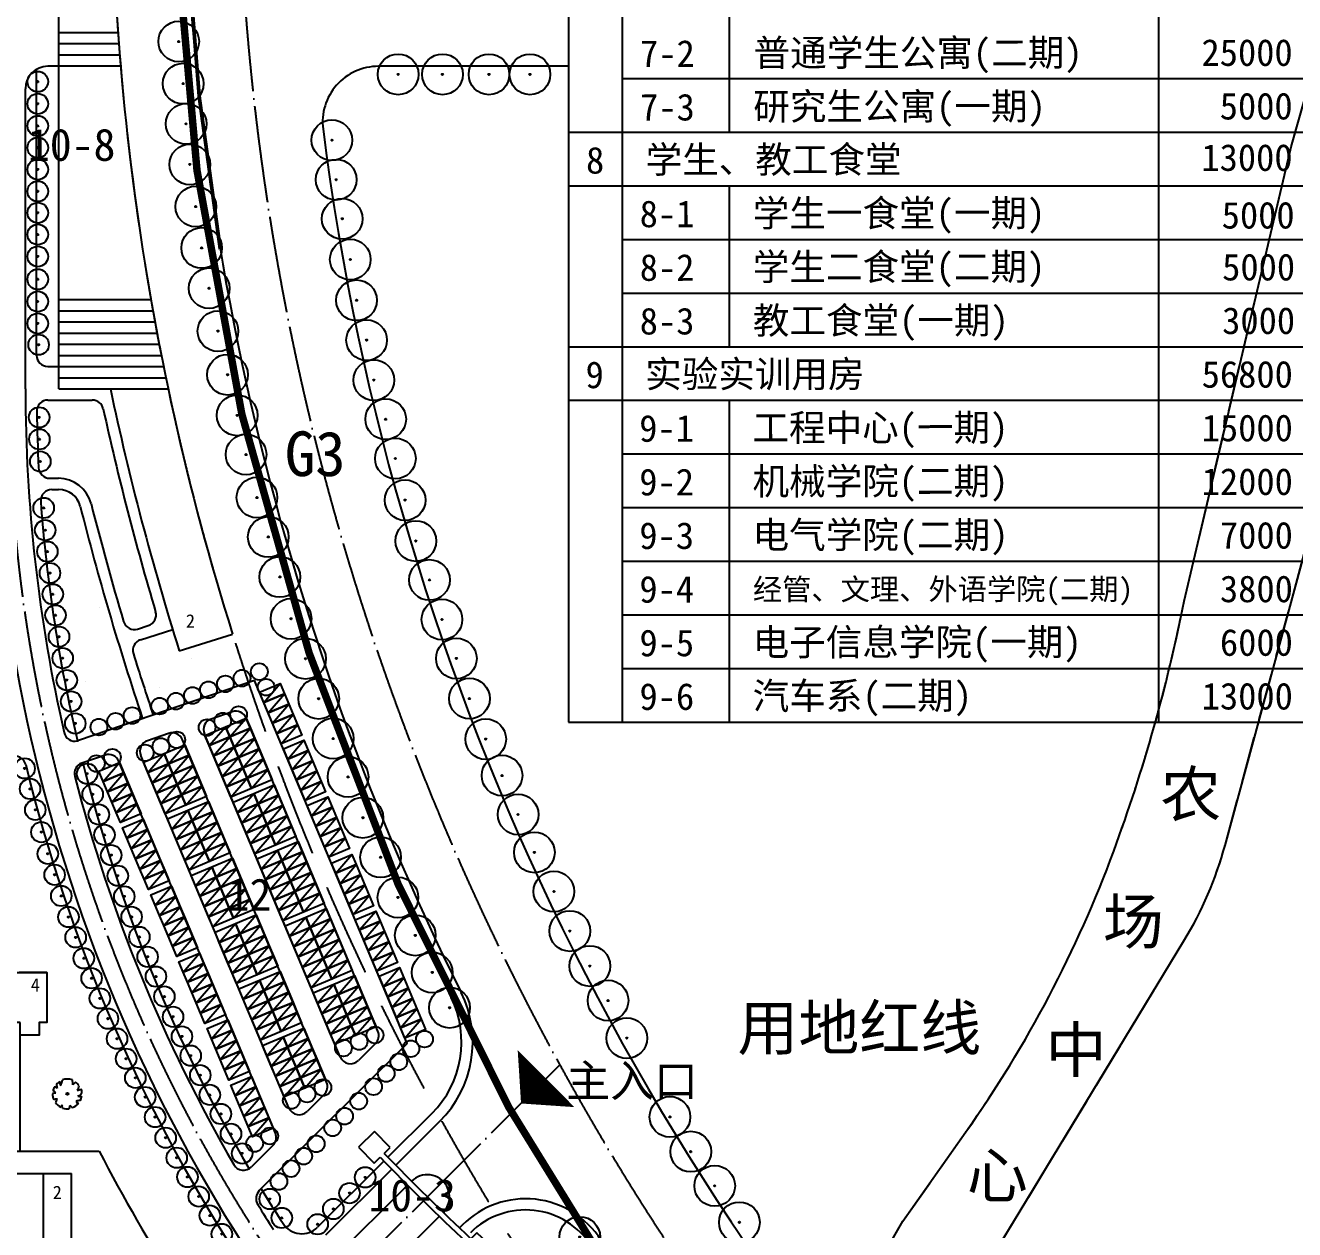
# Model space of a CAD drawing. Extents: x 38883873 to 41204444, y -39183004 to -36939090.
# Drawn here: x 39680428 to 40021309, y -38087413 to -37764092 of the extents above; entities that cross this region are included whole.
import ezdxf
from ezdxf.enums import TextEntityAlignment as Align

# ---------------------------------------------------------------- set-up
doc = ezdxf.new("R2010")
doc.units = 0
doc.header["$LTSCALE"] = 1000
doc.header["$MEASUREMENT"] = 0
doc.linetypes.add('CENT', pattern=[15, 13, -1, 0, -1])
doc.linetypes.add('DASH', pattern=[0.35, 0.25, -0.1])
doc.layers.get('0').update_dxf_attribs({"linetype": 'CONTINUOUS'})
for name, color, linetype in [('00exit', 3, 'CONTINUOUS'), ('00禁止开口段', 30, 'CONTINUOUS'), ('1-CEG', 220, 'CONTINUOUS'), ('A-FACE', 4, 'CONTINUOUS'), ('LH', 104, 'CONTINUOUS'), ('PUB_TEXT', 4, 'CONTINUOUS'), ('TEXT', 7, 'CONTINUOUS'), ('TREE1', 62, 'CONTINUOUS'), ('W', 5, 'CONTINUOUS'), ('人行道', 251, 'CONTINUOUS'), ('停车', 165, 'CONTINUOUS'), ('现状河道', 151, 'CONTINUOUS'), ('立面1', 131, 'CONTINUOUS'), ('等高线', 250, 'DASH'), ('范围', 7, 'CONTINUOUS'), ('道路中心线', 5, 'CENT')]:
    doc.layers.add(name, color=color, linetype=linetype)
doc.styles.add('-黑体', font='SIMHEI.TTF')
doc.styles.add('HRHZ', font='SIMHEI.TTF')
doc.styles.get("Standard").update_dxf_attribs({"font": 'SimSun.ttf', "height": 20})

# ---------------------------------------------------------------- blocks, each defined once
blk = doc.blocks.new('syeh')
at = {"layer": '立面1', "linetype": 'Continuous'}
for p, q in [((722393, 881461), (718793, 881461)), ((718793, 881461), (718793, 876961)), ((722393, 878061), (722393, 881461)), ((718793, 840961), (718793, 876961)), ((722393, 846961), (722393, 878061)), ((718793, 846961), (743606, 846961)), ((676174, 840961), (736174, 840961)), ((676174, 798961), (676174, 840961)), ((683674, 786753), (683674, 840961)), ((691174, 798961), (691174, 840961)), ((698674, 798961), (698674, 840961)), ((706174, 798961), (706174, 840961)), ((713674, 786753), (713674, 840961)), ((721174, 798961), (721174, 840961)), ((728674, 798961), (728674, 840961)), ((736174, 798961), (736174, 840961)), ((670174, 828961), (676174, 828961)), ((670174, 792753), (670174, 828961)), ((764780, 810384), (747061, 792753)), ((676174, 798961), (736174, 798961)), ((683674, 792753), (670174, 792753)), ((747061, 792753), (713674, 792753)), ((713674, 786753), (683674, 786753))]:
    blk.add_line(p, q, dxfattribs=at)
blk.add_arc((1139316, 1051616), 445500, 207.34732, 212.7848, dxfattribs=at)
blk = doc.blocks.new('lsk')
at = {"layer": '立面1', "linetype": 'DASH', "ltscale": 30}
for p, q in [((659993, 932461), (659993, 938461)), ((659993, 938461), (663993, 938461)), ((663993, 938461), (663993, 936961)), ((651293, 932461), (651293, 935861)), ((651293, 935861), (656393, 935861)), ((656393, 935861), (656393, 932461)), ((663993, 936961), (706793, 936961)), ((706793, 932461), (706793, 936961)), ((715493, 935861), (710393, 935861)), ((710393, 935861), (710393, 932461)), ((715493, 932461), (715493, 935861)), ((649193, 919861), (649193, 932461)), ((649193, 932461), (651293, 932461)), ((656393, 932461), (659993, 932461)), ((710393, 932461), (706793, 932461)), ((717593, 932461), (715493, 932461)), ((717593, 918961), (717593, 932461)), ((653843, 919861), (649193, 919861)), ((653843, 916261), (653843, 919861)), ((663593, 894961), (663593, 918961)), ((663593, 918961), (717593, 918961)), ((706793, 894961), (706793, 918961)), ((710393, 918961), (710393, 894961)), ((649193, 897661), (649193, 916261)), ((649193, 916261), (653843, 916261)), ((653843, 897661), (649193, 897661)), ((653843, 894061), (653843, 897661)), ((649193, 881461), (649193, 894061)), ((649193, 894061), (653843, 894061)), ((729593, 894961), (663593, 894961)), ((729593, 894961), (729593, 881461)), ((651293, 881461), (649193, 881461)), ((651293, 878061), (651293, 881461)), ((659993, 881461), (656393, 881461)), ((656393, 881461), (656393, 878061)), ((659993, 876961), (659993, 881461)), ((729593, 881461), (727493, 881461)), ((727493, 881461), (727493, 878061)), ((656393, 878061), (651293, 878061)), ((718793, 876961), (659993, 876961)), ((727493, 878061), (722393, 878061))]:
    blk.add_line(p, q, dxfattribs=at)
blk = doc.blocks.new('dijw')
at = {"layer": '立面1', "linetype": 'Continuous', "ltscale": 10}
for p, q in [((817574, 852247), (813277, 848059)), ((817554, 852227), (813277, 848059)), ((821741, 847930), (817554, 852227)), ((813277, 848059), (817444, 843743)), ((820130, 846360), (821741, 847930)), ((817444, 843743), (819056, 845313)), ((845004, 825064), (843457, 823435)), ((849375, 820954), (845004, 825064)), ((842424, 822347), (840873, 820713)), ((840873, 820713), (845244, 816602)), ((845244, 816602), (849375, 820954))]:
    blk.add_line(p, q, dxfattribs=at)
for radius, start, end in [(737750, 224.226685, 226.766966), (739250, 224.226755, 226.766411)]:
    blk.add_arc((1348791, 1360940), radius, start, end, dxfattribs=at)
blk = doc.blocks.new('sdihi')
at = {"layer": '现状河道', "linetype": 'DASH', "ltscale": 50}
for points in [[(41878336, -39038113), (41908102, -38992495), (42021709, -38801593), (42048629, -38759764), (42054582, -38748359), (42082859, -38699270), (42201077, -38493736), (42218027, -38469775, 0.0655866), (42257715, -38394406, 0.0396637), (42276603, -38327312), (42305346, -38205349), (42347214, -38058028), (42382881, -37923619), (42467274, -37614872)], [(42110551, -39232996), (41915160, -39072336, -0.3704711), (41908653, -39035113), (42216721, -38517121), (42276586, -38418515, 0.0701513), (42287603, -38392857), (42347712, -38171793), (42390437, -38008618), (42500784, -37614872)]]:
    blk.add_lwpolyline(points, format="xyb", dxfattribs=at)
blk = doc.blocks.new('7')
at = {"layer": 'TREE1', "linetype": 'ByBlock'}
blk.add_circle((0, 0), 3.64, dxfattribs=at)
at = {"layer": 'TREE1', "linetype": 'Continuous', "ltscale": 10}
blk.add_circle((0, 0), 0.121, dxfattribs=at)
blk = doc.blocks.new('sdji')
at = {"linetype": 'Continuous', "ltscale": 10}
for radius in [2750, 184]:
    blk.add_circle((512091, 867961), radius, dxfattribs=at)
blk = doc.blocks.new('M_F13')
for p, q in [((-515, 179), (-397, 193)), ((-484, 239), (-484, 239)), ((-397, 193), (-484, 239))]:
    blk.add_line(p, q)
blk.add_circle((-3, 3), 38.2)
for centre, radius, start, end in [((-8, 3), 532, 89.3321, 114.3856), ((-325, 399), 130, 343.6555, 39.76), ((-175, 449), 193, 352.0775, 26.6128), ((-85, 589), 202, 304.1868, 338.5411), ((-8, 3), 531, 62.8767, 77.7021), ((80, 476), 154, 315.8454, 359.7651), ((-8, 3), 537, 160.8426, 187.275), ((-8, 3), 527, 126.0751, 153.6245), ((-356, 208), 224, 48.5203, 80.5151), ((-244, 1929), 1632, 285.4397, 290.7099), ((412, 44), 234, 83.5323, 121.6544), ((959, 2091), 1965, 250.0865, 256.3451), ((-8, 3), 523, 31.4098, 49.4752), ((-8, 3), 534, 340.3307, 19.43), ((-610, -942), 880, 77.3728, 85.4649), ((-5, -500), 587, 134.7782, 147.3315), ((-8, 3), 524, 200.8103, 231.4392), ((-251, -396), 87.2, 97.741, 188.8107), ((-1350, -519), 1108, 2.9465, 10.9238), ((125, -442), 220, 160.6009, 199.3991), ((100, -357), 178, 186.1912, 248.4952), ((296, -376), 163, 170.6314, 220.6278), ((325, -118), 300, 230.4582, 263.1093), ((-8, 3), 514, 305.394, 326.2464), ((358, 465), 656, 266.7455, 282.0146), ((0, -631), 545, 39.6536, 53.993), ((-8, 3), 522, 243.1498, 261.8356), ((-8, 3), 527, 274.7236, 290.3277)]:
    blk.add_arc(centre, radius, start, end)
at = {"width": 0.8, "flags": 9}
for tag, p in [('XSIZE', (-62, 12)), ('YSIZE', (9, 6))]:
    blk.add_attdef(tag, p, '', height=0.2, dxfattribs=at)
blk = doc.blocks.new('sij')
at = {"layer": 'TREE1', "linetype": 'Continuous', "ltscale": 10}
blk.add_circle((327690, 1006813), 2250, dxfattribs=at)

msp = doc.modelspace()

# ---------------------------------------------------------------- linework, layer by layer
at = {"layer": '00exit', "ltscale": 10}
msp.add_lwpolyline([(39820267, -38046869, 21600, 0, 0), (39813553, -38053549, 0, 0, 0)], format="xyseb", dxfattribs=at)
at = {"layer": '00禁止开口段', "const_width": 1000}
msp.add_lwpolyline([(39732771, -37824187, -0.0432873), (39722961, -37701094, -0.0432873)], format="xyb", dxfattribs=at)
at = {"layer": 'A-FACE'}
for p, q in [((39689444, -37775083), (39686444, -37775083)), ((39680444, -37861686), (39680444, -37781083)), ((39741993, -37939992), (39694707, -37956111)), ((39782979, -38037418), (39741993, -37939992)), ((39735984, -37948379), (39730291, -37950320)), ((39775096, -38034154), (39739717, -37950055)), ((39718905, -37954201), (39713212, -37956142)), ((39761330, -38047851), (39722639, -37955877)), ((39764977, -38041046), (39728494, -37954323)), ((39763984, -38038685), (39729085, -37955727)), ((39701827, -37960023), (39695843, -37962063)), ((39751211, -38054744), (39711415, -37960144)), ((39695843, -37962063), (39695618, -37962139)), ((39747565, -38061549), (39705560, -37961699)), ((39782979, -38037418), (39744413, -38075794)), ((39774447, -38037444), (39769858, -38042010)), ((39760681, -38051141), (39756093, -38055707)), ((39791724, -38058341), (39779878, -38070129)), ((39746916, -38064839), (39741132, -38070594)), ((39778815, -38071187), (39761010, -38088903)), ((39744413, -38075794), (39743256, -38076944)), ((39797830, -38086123), (39796999, -38086950))]:
    msp.add_line(p, q, dxfattribs=at)
at = {"layer": 'A-FACE', "linetype": 'Continuous'}
msp.add_line((39826323, -37775083), (39775250, -37775083), dxfattribs=at)
for centre, radius, start, end in [((40437444, -37706090), 714500, 178.497426, 206.396071), ((39775250, -37790083), 15000, 90, 187.2288), ((40437444, -37706090), 682500, 187.2288, 225), ((39770564, -38037075), 30000, 314.85794, 26.39607), ((39814758, -38103136), 24000, 32.52296, 134.85794)]:
    msp.add_arc(centre, radius, start, end, dxfattribs=at)
at = {"layer": 'A-FACE'}
for centre, radius, start, end in [((39686444, -37781083), 6000, 90, 180), ((40095944, -37861686), 415500, 180, 192.82802), ((40095923, -37861705), 424500, 181.97209, 225), ((39731259, -37953159), 3000, 108.82364, 202.81562), ((39736952, -37951219), 3000, 22.81562, 108.82364), ((39693739, -37953271), 3000, 192.82802, 283.03636), ((39693739, -37953271), 3000, 283.03636, 288.82364), ((39714180, -37958981), 3000, 108.82364, 202.81562), ((39719873, -37957041), 3000, 22.81562, 108.82364), ((39702795, -37962862), 3000, 22.81562, 108.82364), ((39696586, -37964979), 3000, 108.82364, 194.50164), ((40095944, -37861686), 415500, 194.50164, 210.08531), ((39772331, -38035317), 3000, 314.85794, 22.81562), ((39767742, -38039883), 3000, 202.81562, 314.85794), ((39758565, -38049015), 3000, 314.85794, 22.81562), ((39753977, -38053580), 3000, 202.81562, 314.85794), ((39744800, -38062712), 3000, 314.85794, 22.81562), ((39739016, -38068468), 3000, 210.08531, 314.85794), ((39745373, -38079071), 3000, 134.85794, 211.80255), ((40095944, -37861686), 415500, 211.80255, 212.90625)]:
    msp.add_arc(centre, radius, start, end, dxfattribs=at)
at = {"layer": 'PUB_TEXT'}
for p, q in [((39826323, -37519153), (39826323, -37951153)), ((39840723, -37519153), (39840723, -37951153)), ((39984723, -37519153), (39984723, -37951153)), ((39869523, -37792753), (39869523, -37749553)), ((39840723, -37778353), (40026723, -37778353)), ((39826323, -37792753), (40227123, -37792753)), ((39826323, -37807153), (40227123, -37807153)), ((39869523, -37850353), (39869523, -37807153)), ((39840723, -37821553), (40227123, -37821553)), ((39840723, -37835953), (40227123, -37835953)), ((39826323, -37850353), (40227123, -37850353)), ((39826323, -37864753), (40227123, -37864753)), ((39869523, -37864753), (39869523, -37864747)), ((39869523, -37951153), (39869523, -37864753)), ((39840723, -37879153), (40227123, -37879153)), ((39840723, -37893553), (40227123, -37893553)), ((39840723, -37907953), (40227123, -37907953)), ((39840723, -37922353), (40227123, -37922353)), ((39840723, -37936753), (40227123, -37936753)), ((39826323, -37951153), (40227123, -37951153))]:
    msp.add_line(p, q, dxfattribs=at)
at = {"layer": 'TEXT', "const_width": 0.5}
msp.add_lwpolyline([(39822427, -38075631), (39870644, -38045506), (39944694, -38045506)], dxfattribs=at)
at = {"layer": 'TREE1', "linetype": 'Continuous', "ltscale": 10, "const_width": 0.5}
msp.add_lwpolyline([(39737441, -37932537, 0.5205671), (39728941, -37932766, 0.5205671), (39723906, -37937913, 0.5205671), (39715228, -37936830, 0.5205671), (39708094, -37936245, 0.5205671), (39700833, -37932522, 0.5205671), (39698210, -37926003, 0.5205671), (39698637, -37917735, 0.5205671), (39696063, -37910905, 0.5205671), (39690600, -37913718, 0.5205671), (39690006, -37920655, 0.5205671), (39692440, -37925555, 0.5205671), (39695107, -37932801, 0.5205671), (39697104, -37940441, 0.5205671), (39699378, -37946082, 0.5205671), (39707687, -37948555, 0.5205671), (39710063, -37944256, 0.5205671), (39715939, -37941182, 0.5205671), (39722922, -37941179, 0.5205671), (39729767, -37939276, 0.5205671)], format="xyb", close=True, dxfattribs=at)
at = {"layer": 'W', "flags": 128}
for points in [[(39897113, -38118113), (39916090, -38085118), (39933040, -38061158, 0.0655866), (39972728, -37985789, 0.0396637), (39991616, -37918694), (40020359, -37796732), (40062227, -37649410), (40097894, -37515001), (40105424, -37487454)], [(39913639, -38138928), (39931734, -38108503), (39991599, -38009897, 0.0701513), (40002616, -37984239), (40062725, -37763176), (40105451, -37600000), (40136992, -37487454)]]:
    msp.add_lwpolyline(points, format="xyb", dxfattribs=at)
at = {"layer": '人行道'}
for p, q in [((39683444, -37852686), (39683444, -37775887)), ((39686444, -37855686), (39686444, -37855686)), ((39686444, -37855686), (39689444, -37855686)), ((39789608, -38056214), (39777777, -38067987)), ((39776714, -38069045), (39758894, -38086777)), ((39783043, -38075444), (39760345, -38098029)), ((39793080, -38082386), (39792667, -38082796)), ((39791603, -38083855), (39768810, -38106536))]:
    msp.add_line(p, q, dxfattribs=at)
at = {"layer": '人行道', "linetype": 'Continuous'}
for p, q in [((39686488, -37864686), (39698405, -37864686)), ((39686982, -37885686), (39689350, -37885686)), ((39687544, -37888686), (39689350, -37888686)), ((39710568, -37926156), (39713429, -37925252)), ((39711387, -37929043), (39719986, -37926328))]:
    msp.add_line(p, q, dxfattribs=at)
at = {"layer": '人行道'}
for centre, radius, start, end in [((40437444, -37706090), 767000, 210.10706, 210.10706), ((40150696, -37835001), 454624, 214.21121, 214.21121), ((39686444, -37852686), 3000, 180, 270), ((40095944, -37861686), 412500, 180.83953, 182.93953), ((40095944, -37861686), 412500, 184.20126, 193.24471), ((40095944, -37861686), 427500, 193.65023, 213.51434), ((40095944, -37861686), 412500, 194.08364, 210.50201), ((39788369, -38078669), 6000, 29.5834, 134.85794), ((40095944, -37861686), 412500, 211.37442, 212.90625), ((39788369, -38078669), 6000, 314.85794, 29.5834), ((39754662, -38082523), 6000, 212.90625, 314.85794)]:
    msp.add_arc(centre, radius, start, end, dxfattribs=at)
at = {"layer": '人行道', "linetype": 'Continuous'}
for centre, radius, start, end in [((40437444, -37706090), 717500, 178.497426, 206.396071), ((39686488, -37867686), 3000, 90, 180.83953), ((39698405, -37867686), 3000, 12.33397, 90), ((40437444, -37706090), 753500, 192.33397, 196.614077), ((39686982, -37882686), 3000, 182.93953, 270), ((39687544, -37891686), 3000, 90, 184.20126), ((39689350, -37894686), 9000, 14.14952, 90), ((39689350, -37894686), 6000, 14.14952, 90), ((40437444, -37706090), 765500, 194.149524, 198.599092), ((40437444, -37706090), 762500, 194.149524, 196.617668), ((39712526, -37922392), 3000, 287.52297, 16.61408), ((39709665, -37923295), 3000, 196.61767, 287.52297), ((39712290, -37931904), 3000, 107.52297, 197.29665), ((40437444, -37706090), 762500, 197.296654, 198.598209), ((39770564, -38037075), 27000, 314.85794, 26.39607), ((39814758, -38103136), 21000, 32.52296, 134.85794)]:
    msp.add_arc(centre, radius, start, end, dxfattribs=at)
at = {"layer": '人行道', "linetype": 'Continuous', "ltscale": 10}
msp.add_arc((39677603, -37963281), 3000, 13.65023, 110.58941, dxfattribs=at)
at = {"layer": '停车', "linetype": 'Continuous', "ltscale": 10}
for points in [[(39744482, -37945908), (39743319, -37943143), (39748849, -37940816), (39750013, -37943582), (39744482, -37945908), (39748849, -37940816)], [(39745645, -37948673), (39744482, -37945908), (39750013, -37943582), (39751176, -37946347), (39745645, -37948673), (39750013, -37943582)], [(39746809, -37951439), (39745645, -37948673), (39751176, -37946347), (39752339, -37949112), (39746809, -37951439), (39751176, -37946347)], [(39735350, -37955147), (39734187, -37952382), (39739717, -37950055), (39740881, -37952821), (39735350, -37955147), (39739717, -37950055)], [(39747972, -37954204), (39746809, -37951439), (39752339, -37949112), (39753502, -37951877), (39747972, -37954204), (39752339, -37949112)], [(39729820, -37957474), (39728656, -37954708), (39734187, -37952382), (39735350, -37955147), (39729820, -37957474), (39734187, -37952382)], [(39736513, -37957912), (39735350, -37955147), (39740881, -37952821), (39742044, -37955586), (39736513, -37957912), (39740881, -37952821)], [(39749135, -37956969), (39747972, -37954204), (39753502, -37951877), (39754666, -37954643), (39749135, -37956969), (39753502, -37951877)], [(39730983, -37960239), (39729820, -37957474), (39735350, -37955147), (39736513, -37957912), (39730983, -37960239), (39735350, -37955147)], [(39737677, -37960678), (39736513, -37957912), (39742044, -37955586), (39743207, -37958351), (39737677, -37960678), (39742044, -37955586)], [(39750880, -37961117), (39749717, -37958352), (39755247, -37956025), (39756411, -37958791), (39750880, -37961117), (39755247, -37956025)], [(39713322, -37964678), (39712159, -37961913), (39717690, -37959586), (39718853, -37962352), (39713322, -37964678), (39717690, -37959586)], [(39718853, -37962352), (39717690, -37959586), (39723220, -37957260), (39724384, -37960025), (39718853, -37962352), (39723220, -37957260)], [(39720016, -37965117), (39718853, -37962352), (39724384, -37960025), (39725547, -37962790), (39720016, -37965117), (39724384, -37960025)], [(39732146, -37963004), (39730983, -37960239), (39736513, -37957912), (39737677, -37960678), (39732146, -37963004), (39736513, -37957912)], [(39738840, -37963443), (39737677, -37960678), (39743207, -37958351), (39744371, -37961116), (39738840, -37963443), (39743207, -37958351)], [(39752043, -37963882), (39750880, -37961117), (39756411, -37958791), (39757574, -37961556), (39752043, -37963882), (39756411, -37958791)], [(39701319, -37967091), (39700156, -37964326), (39705686, -37961999), (39706849, -37964764), (39701319, -37967091), (39705686, -37961999)], [(39714486, -37967444), (39713322, -37964678), (39718853, -37962352), (39720016, -37965117), (39714486, -37967444), (39718853, -37962352)], [(39721180, -37967882), (39720016, -37965117), (39725547, -37962790), (39726710, -37965556), (39721180, -37967882), (39725547, -37962790)], [(39733309, -37965770), (39732146, -37963004), (39737677, -37960678), (39738840, -37963443), (39733309, -37965770), (39737677, -37960678)], [(39734473, -37968535), (39733309, -37965770), (39738840, -37963443), (39740003, -37966208), (39734473, -37968535), (39738840, -37963443)], [(39740003, -37966208), (39738840, -37963443), (39744371, -37961116), (39745534, -37963882), (39740003, -37966208), (39744371, -37961116)], [(39741167, -37968974), (39740003, -37966208), (39745534, -37963882), (39746697, -37966647), (39741167, -37968974), (39745534, -37963882)], [(39753207, -37966648), (39752043, -37963882), (39757574, -37961556), (39758737, -37964321), (39753207, -37966648), (39757574, -37961556)], [(39702482, -37969856), (39701319, -37967091), (39706849, -37964764), (39708013, -37967530), (39702482, -37969856), (39706849, -37964764)], [(39715649, -37970209), (39714486, -37967444), (39720016, -37965117), (39721180, -37967882), (39715649, -37970209), (39720016, -37965117)], [(39722343, -37970648), (39721180, -37967882), (39726710, -37965556), (39727873, -37968321), (39722343, -37970648), (39726710, -37965556)], [(39735636, -37971300), (39734473, -37968535), (39740003, -37966208), (39741167, -37968974), (39735636, -37971300), (39740003, -37966208)], [(39754370, -37969413), (39753207, -37966648), (39758737, -37964321), (39759901, -37967086), (39754370, -37969413), (39758737, -37964321)], [(39755533, -37972178), (39754370, -37969413), (39759901, -37967086), (39761064, -37969852), (39755533, -37972178), (39759901, -37967086)], [(39703645, -37972621), (39702482, -37969856), (39708013, -37967530), (39709176, -37970295), (39703645, -37972621), (39708013, -37967530)], [(39704809, -37975387), (39703645, -37972621), (39709176, -37970295), (39710339, -37973060), (39704809, -37975387), (39709176, -37970295)], [(39716812, -37972974), (39715649, -37970209), (39721180, -37967882), (39722343, -37970648), (39716812, -37972974), (39721180, -37967882)], [(39717976, -37975739), (39716812, -37972974), (39722343, -37970648), (39723506, -37973413), (39717976, -37975739), (39722343, -37970648)], [(39723506, -37973413), (39722343, -37970648), (39727873, -37968321), (39729037, -37971086), (39723506, -37973413), (39727873, -37968321)], [(39737381, -37975448), (39736218, -37972683), (39741748, -37970356), (39742912, -37973121), (39737381, -37975448), (39741748, -37970356)], [(39742912, -37973121), (39741748, -37970356), (39747279, -37968030), (39748442, -37970795), (39742912, -37973121), (39747279, -37968030)], [(39705972, -37978152), (39704809, -37975387), (39710339, -37973060), (39711503, -37975825), (39705972, -37978152), (39710339, -37973060)], [(39725251, -37977561), (39724088, -37974795), (39729618, -37972469), (39730782, -37975234), (39725251, -37977561), (39729618, -37972469)], [(39738544, -37978213), (39737381, -37975448), (39742912, -37973121), (39744075, -37975887), (39738544, -37978213), (39742912, -37973121)], [(39744075, -37975887), (39742912, -37973121), (39748442, -37970795), (39749605, -37973560), (39744075, -37975887), (39748442, -37970795)], [(39745238, -37978652), (39744075, -37975887), (39749605, -37973560), (39750769, -37976325), (39745238, -37978652), (39749605, -37973560)], [(39757278, -37976326), (39756115, -37973561), (39761646, -37971234), (39762809, -37974000), (39757278, -37976326), (39761646, -37971234)], [(39758442, -37979091), (39757278, -37976326), (39762809, -37974000), (39763972, -37976765), (39758442, -37979091), (39762809, -37974000)], [(39707717, -37982300), (39706554, -37979535), (39712084, -37977208), (39713248, -37979973), (39707717, -37982300), (39712084, -37977208)], [(39719721, -37979887), (39718557, -37977122), (39724088, -37974795), (39725251, -37977561), (39719721, -37979887), (39724088, -37974795)], [(39720884, -37982653), (39719721, -37979887), (39725251, -37977561), (39726414, -37980326), (39720884, -37982653), (39725251, -37977561)], [(39726414, -37980326), (39725251, -37977561), (39730782, -37975234), (39731945, -37977999), (39726414, -37980326), (39730782, -37975234)], [(39739708, -37980979), (39738544, -37978213), (39744075, -37975887), (39745238, -37978652), (39739708, -37980979), (39744075, -37975887)], [(39746401, -37981417), (39745238, -37978652), (39750769, -37976325), (39751932, -37979091), (39746401, -37981417), (39750769, -37976325)], [(39759605, -37981857), (39758442, -37979091), (39763972, -37976765), (39765135, -37979530), (39759605, -37981857), (39763972, -37976765)], [(39708880, -37985065), (39707717, -37982300), (39713248, -37979973), (39714411, -37982739), (39708880, -37985065), (39713248, -37979973)], [(39722047, -37985418), (39720884, -37982653), (39726414, -37980326), (39727578, -37983091), (39722047, -37985418), (39726414, -37980326)], [(39727578, -37983091), (39726414, -37980326), (39731945, -37977999), (39733108, -37980765), (39727578, -37983091), (39731945, -37977999)], [(39728741, -37985857), (39727578, -37983091), (39733108, -37980765), (39734272, -37983530), (39728741, -37985857), (39733108, -37980765)], [(39740871, -37983744), (39739708, -37980979), (39745238, -37978652), (39746401, -37981417), (39740871, -37983744), (39745238, -37978652)], [(39747565, -37984183), (39746401, -37981417), (39751932, -37979091), (39753095, -37981856), (39747565, -37984183), (39751932, -37979091)], [(39760768, -37984622), (39759605, -37981857), (39765135, -37979530), (39766299, -37982295), (39760768, -37984622), (39765135, -37979530)], [(39710044, -37987830), (39708880, -37985065), (39714411, -37982739), (39715574, -37985504), (39710044, -37987830), (39714411, -37982739)], [(39723211, -37988183), (39722047, -37985418), (39727578, -37983091), (39728741, -37985857), (39723211, -37988183), (39727578, -37983091)], [(39729904, -37988622), (39728741, -37985857), (39734272, -37983530), (39735435, -37986295), (39729904, -37988622), (39734272, -37983530)], [(39742034, -37986509), (39740871, -37983744), (39746401, -37981417), (39747565, -37984183), (39742034, -37986509), (39746401, -37981417)], [(39749310, -37988330), (39748146, -37985565), (39753677, -37983239), (39754840, -37986004), (39749310, -37988330), (39753677, -37983239)], [(39761932, -37987387), (39760768, -37984622), (39766299, -37982295), (39767462, -37985061), (39761932, -37987387), (39766299, -37982295)], [(39711207, -37990596), (39710044, -37987830), (39715574, -37985504), (39716737, -37988269), (39711207, -37990596), (39715574, -37985504)], [(39724374, -37990948), (39723211, -37988183), (39728741, -37985857), (39729904, -37988622), (39724374, -37990948), (39728741, -37985857)], [(39731649, -37992770), (39730486, -37990004), (39736017, -37987678), (39737180, -37990443), (39731649, -37992770), (39736017, -37987678)], [(39743779, -37990657), (39742616, -37987892), (39748146, -37985565), (39749310, -37988330), (39743779, -37990657), (39748146, -37985565)], [(39750473, -37991096), (39749310, -37988330), (39754840, -37986004), (39756004, -37988769), (39750473, -37991096), (39754840, -37986004)], [(39763769, -37991754), (39762605, -37988989), (39768136, -37986663), (39769299, -37989428), (39763769, -37991754), (39768136, -37986663)], [(39712370, -37993361), (39711207, -37990596), (39716737, -37988269), (39717901, -37991034), (39712370, -37993361), (39716737, -37988269)], [(39713533, -37996126), (39712370, -37993361), (39717901, -37991034), (39719064, -37993800), (39713533, -37996126), (39717901, -37991034)], [(39726119, -37995096), (39724955, -37992331), (39730486, -37990004), (39731649, -37992770), (39726119, -37995096), (39730486, -37990004)], [(39732813, -37995535), (39731649, -37992770), (39737180, -37990443), (39738343, -37993208), (39732813, -37995535), (39737180, -37990443)], [(39744942, -37993422), (39743779, -37990657), (39749310, -37988330), (39750473, -37991096), (39744942, -37993422), (39749310, -37988330)], [(39746106, -37996188), (39744942, -37993422), (39750473, -37991096), (39751636, -37993861), (39746106, -37996188), (39750473, -37991096)], [(39751636, -37993861), (39750473, -37991096), (39756004, -37988769), (39757167, -37991534), (39751636, -37993861), (39756004, -37988769)], [(39764932, -37994520), (39763769, -37991754), (39769299, -37989428), (39770463, -37992193), (39764932, -37994520), (39769299, -37989428)], [(39727282, -37997862), (39726119, -37995096), (39731649, -37992770), (39732813, -37995535), (39727282, -37997862), (39731649, -37992770)], [(39733976, -37998300), (39732813, -37995535), (39738343, -37993208), (39739506, -37995974), (39733976, -37998300), (39738343, -37993208)], [(39747269, -37998953), (39746106, -37996188), (39751636, -37993861), (39752800, -37996626), (39747269, -37998953), (39751636, -37993861)], [(39752800, -37996626), (39751636, -37993861), (39757167, -37991534), (39758330, -37994300), (39752800, -37996626), (39757167, -37991534)], [(39753963, -37999391), (39752800, -37996626), (39758330, -37994300), (39759493, -37997065), (39753963, -37999391), (39758330, -37994300)], [(39766095, -37997285), (39764932, -37994520), (39770463, -37992193), (39771626, -37994958), (39766095, -37997285), (39770463, -37992193)], [(39715278, -38000274), (39714115, -37997509), (39719646, -37995182), (39720809, -37997948), (39715278, -38000274), (39719646, -37995182)], [(39716442, -38003039), (39715278, -38000274), (39720809, -37997948), (39721972, -38000713), (39716442, -38003039), (39720809, -37997948)], [(39728445, -38000627), (39727282, -37997862), (39732813, -37995535), (39733976, -37998300), (39728445, -38000627), (39732813, -37995535)], [(39735139, -38001066), (39733976, -37998300), (39739506, -37995974), (39740670, -37998739), (39735139, -38001066), (39739506, -37995974)], [(39748432, -38001718), (39747269, -37998953), (39752800, -37996626), (39753963, -37999391), (39748432, -38001718), (39752800, -37996626)], [(39755126, -38002157), (39753963, -37999391), (39759493, -37997065), (39760657, -37999830), (39755126, -38002157), (39759493, -37997065)], [(39767259, -38000050), (39766095, -37997285), (39771626, -37994958), (39772789, -37997724), (39767259, -38000050), (39771626, -37994958)], [(39768422, -38002816), (39767259, -38000050), (39772789, -37997724), (39773953, -38000489), (39768422, -38002816), (39772789, -37997724)], [(39717605, -38005805), (39716442, -38003039), (39721972, -38000713), (39723136, -38003478), (39717605, -38005805), (39721972, -38000713)], [(39729609, -38003392), (39728445, -38000627), (39733976, -37998300), (39735139, -38001066), (39729609, -38003392), (39733976, -37998300)], [(39730772, -38006157), (39729609, -38003392), (39735139, -38001066), (39736303, -38003831), (39730772, -38006157), (39735139, -38001066)], [(39736303, -38003831), (39735139, -38001066), (39740670, -37998739), (39741833, -38001504), (39736303, -38003831), (39740670, -37998739)], [(39749596, -38004483), (39748432, -38001718), (39753963, -37999391), (39755126, -38002157), (39749596, -38004483), (39753963, -37999391)], [(39756871, -38006305), (39755708, -38003539), (39761238, -38001213), (39762402, -38003978), (39756871, -38006305), (39761238, -38001213)], [(39718768, -38008570), (39717605, -38005805), (39723136, -38003478), (39724299, -38006243), (39718768, -38008570), (39723136, -38003478)], [(39738047, -38007979), (39736884, -38005213), (39742415, -38002887), (39743578, -38005652), (39738047, -38007979), (39742415, -38002887)], [(39751341, -38008631), (39750177, -38005866), (39755708, -38003539), (39756871, -38006305), (39751341, -38008631), (39755708, -38003539)], [(39758034, -38009070), (39756871, -38006305), (39762402, -38003978), (39763565, -38006743), (39758034, -38009070), (39762402, -38003978)], [(39770167, -38006963), (39769004, -38004198), (39774534, -38001872), (39775697, -38004637), (39770167, -38006963), (39774534, -38001872)], [(39771330, -38009729), (39770167, -38006963), (39775697, -38004637), (39776861, -38007402), (39771330, -38009729), (39775697, -38004637)], [(39719932, -38011335), (39718768, -38008570), (39724299, -38006243), (39725462, -38009009), (39719932, -38011335), (39724299, -38006243)], [(39732517, -38010305), (39731354, -38007540), (39736884, -38005213), (39738047, -38007979), (39732517, -38010305), (39736884, -38005213)], [(39733680, -38013071), (39732517, -38010305), (39738047, -38007979), (39739211, -38010744), (39733680, -38013071), (39738047, -38007979)], [(39739211, -38010744), (39738047, -38007979), (39743578, -38005652), (39744741, -38008417), (39739211, -38010744), (39743578, -38005652)], [(39752504, -38011397), (39751341, -38008631), (39756871, -38006305), (39758034, -38009070), (39752504, -38011397), (39756871, -38006305)], [(39759198, -38011835), (39758034, -38009070), (39763565, -38006743), (39764728, -38009509), (39759198, -38011835), (39763565, -38006743)], [(39772494, -38012494), (39771330, -38009729), (39776861, -38007402), (39778024, -38010167), (39772494, -38012494), (39776861, -38007402)], [(39721095, -38014101), (39719932, -38011335), (39725462, -38009009), (39726625, -38011774), (39721095, -38014101), (39725462, -38009009)], [(39734844, -38015836), (39733680, -38013071), (39739211, -38010744), (39740374, -38013509), (39734844, -38015836), (39739211, -38010744)], [(39740374, -38013509), (39739211, -38010744), (39744741, -38008417), (39745905, -38011183), (39740374, -38013509), (39744741, -38008417)], [(39741537, -38016275), (39740374, -38013509), (39745905, -38011183), (39747068, -38013948), (39741537, -38016275), (39745905, -38011183)], [(39753667, -38014162), (39752504, -38011397), (39758034, -38009070), (39759198, -38011835), (39753667, -38014162), (39758034, -38009070)], [(39760361, -38014600), (39759198, -38011835), (39764728, -38009509), (39765892, -38012274), (39760361, -38014600), (39764728, -38009509)], [(39773657, -38015259), (39772494, -38012494), (39778024, -38010167), (39779187, -38012933), (39773657, -38015259), (39778024, -38010167)], [(39722840, -38018248), (39721677, -38015483), (39727207, -38013157), (39728370, -38015922), (39722840, -38018248), (39727207, -38013157)], [(39736007, -38018601), (39734844, -38015836), (39740374, -38013509), (39741537, -38016275), (39736007, -38018601), (39740374, -38013509)], [(39742701, -38019040), (39741537, -38016275), (39747068, -38013948), (39748231, -38016713), (39742701, -38019040), (39747068, -38013948)], [(39754831, -38016927), (39753667, -38014162), (39759198, -38011835), (39760361, -38014600), (39754831, -38016927), (39759198, -38011835)], [(39755994, -38019692), (39754831, -38016927), (39760361, -38014600), (39761524, -38017366), (39755994, -38019692), (39760361, -38014600)], [(39761524, -38017366), (39760361, -38014600), (39765892, -38012274), (39767055, -38015039), (39761524, -38017366), (39765892, -38012274)], [(39762688, -38020131), (39761524, -38017366), (39767055, -38015039), (39768218, -38017804), (39762688, -38020131), (39767055, -38015039)], [(39774820, -38018025), (39773657, -38015259), (39779187, -38012933), (39780351, -38015698), (39774820, -38018025), (39779187, -38012933)], [(39724003, -38021014), (39722840, -38018248), (39728370, -38015922), (39729534, -38018687), (39724003, -38021014), (39728370, -38015922)], [(39737170, -38021366), (39736007, -38018601), (39741537, -38016275), (39742701, -38019040), (39737170, -38021366), (39741537, -38016275)], [(39744446, -38023188), (39743282, -38020422), (39748813, -38018096), (39749976, -38020861), (39744446, -38023188), (39748813, -38018096)], [(39757157, -38022458), (39755994, -38019692), (39761524, -38017366), (39762688, -38020131), (39757157, -38022458), (39761524, -38017366)], [(39776565, -38022172), (39775402, -38019407), (39780932, -38017081), (39782096, -38019846), (39776565, -38022172), (39780932, -38017081)], [(39725166, -38023779), (39724003, -38021014), (39729534, -38018687), (39730697, -38021452), (39725166, -38023779), (39729534, -38018687)], [(39726330, -38026544), (39725166, -38023779), (39730697, -38021452), (39731860, -38024218), (39726330, -38026544), (39730697, -38021452)], [(39738915, -38025514), (39737752, -38022749), (39743282, -38020422), (39744446, -38023188), (39738915, -38025514), (39743282, -38020422)], [(39745609, -38025953), (39744446, -38023188), (39749976, -38020861), (39751139, -38023626), (39745609, -38025953), (39749976, -38020861)], [(39758902, -38026606), (39757739, -38023840), (39763269, -38021514), (39764433, -38024279), (39758902, -38026606), (39763269, -38021514)], [(39764433, -38024279), (39763269, -38021514), (39768800, -38019187), (39769963, -38021952), (39764433, -38024279), (39768800, -38019187)], [(39777728, -38024938), (39776565, -38022172), (39782096, -38019846), (39783259, -38022611), (39777728, -38024938), (39782096, -38019846)], [(39727493, -38029310), (39726330, -38026544), (39731860, -38024218), (39733024, -38026983), (39727493, -38029310), (39731860, -38024218)], [(39740078, -38028280), (39738915, -38025514), (39744446, -38023188), (39745609, -38025953), (39740078, -38028280), (39744446, -38023188)], [(39746772, -38028718), (39745609, -38025953), (39751139, -38023626), (39752303, -38026392), (39746772, -38028718), (39751139, -38023626)], [(39760065, -38029371), (39758902, -38026606), (39764433, -38024279), (39765596, -38027044), (39760065, -38029371), (39764433, -38024279)], [(39765596, -38027044), (39764433, -38024279), (39769963, -38021952), (39771126, -38024718), (39765596, -38027044), (39769963, -38021952)], [(39766759, -38029809), (39765596, -38027044), (39771126, -38024718), (39772290, -38027483), (39766759, -38029809), (39771126, -38024718)], [(39778892, -38027703), (39777728, -38024938), (39783259, -38022611), (39784422, -38025376), (39778892, -38027703), (39783259, -38022611)], [(39728656, -38032075), (39727493, -38029310), (39733024, -38026983), (39734187, -38029748), (39728656, -38032075), (39733024, -38026983)], [(39741242, -38031045), (39740078, -38028280), (39745609, -38025953), (39746772, -38028718), (39741242, -38031045), (39745609, -38025953)], [(39742405, -38033810), (39741242, -38031045), (39746772, -38028718), (39747936, -38031484), (39742405, -38033810), (39746772, -38028718)], [(39747936, -38031484), (39746772, -38028718), (39752303, -38026392), (39753466, -38029157), (39747936, -38031484), (39752303, -38026392)], [(39761229, -38032136), (39760065, -38029371), (39765596, -38027044), (39766759, -38029809), (39761229, -38032136), (39765596, -38027044)], [(39767923, -38032575), (39766759, -38029809), (39772290, -38027483), (39773453, -38030248), (39767923, -38032575), (39772290, -38027483)], [(39780055, -38030468), (39778892, -38027703), (39784422, -38025376), (39785586, -38028142), (39780055, -38030468), (39784422, -38025376)], [(39781218, -38033234), (39780055, -38030468), (39785586, -38028142), (39786749, -38030907), (39781218, -38033234), (39785586, -38028142)], [(39730401, -38036223), (39729238, -38033457), (39734769, -38031131), (39735932, -38033896), (39730401, -38036223), (39734769, -38031131)], [(39743568, -38036575), (39742405, -38033810), (39747936, -38031484), (39749099, -38034249), (39743568, -38036575), (39747936, -38031484)], [(39749099, -38034249), (39747936, -38031484), (39753466, -38029157), (39754629, -38031922), (39749099, -38034249), (39753466, -38029157)], [(39762392, -38034901), (39761229, -38032136), (39766759, -38029809), (39767923, -38032575), (39762392, -38034901), (39766759, -38029809)], [(39769086, -38035340), (39767923, -38032575), (39773453, -38030248), (39774616, -38033013), (39769086, -38035340), (39773453, -38030248)], [(39782382, -38035999), (39781218, -38033234), (39786749, -38030907), (39787912, -38033672), (39782382, -38035999), (39786749, -38030907)], [(39731565, -38038988), (39730401, -38036223), (39735932, -38033896), (39737095, -38036661), (39731565, -38038988), (39735932, -38033896)], [(39750844, -38038397), (39749681, -38035631), (39755211, -38033305), (39756374, -38036070), (39750844, -38038397), (39755211, -38033305)], [(39763555, -38037667), (39762392, -38034901), (39767923, -38032575), (39769086, -38035340), (39763555, -38037667), (39767923, -38032575)], [(39732728, -38041753), (39731565, -38038988), (39737095, -38036661), (39738258, -38039427), (39732728, -38041753), (39737095, -38036661)], [(39745313, -38040723), (39744150, -38037958), (39749681, -38035631), (39750844, -38038397), (39745313, -38040723), (39749681, -38035631)], [(39746477, -38043489), (39745313, -38040723), (39750844, -38038397), (39752007, -38041162), (39746477, -38043489), (39750844, -38038397)], [(39752007, -38041162), (39750844, -38038397), (39756374, -38036070), (39757538, -38038835), (39752007, -38041162), (39756374, -38036070)], [(39753170, -38043927), (39752007, -38041162), (39757538, -38038835), (39758701, -38041601), (39753170, -38043927), (39757538, -38038835)], [(39733891, -38044519), (39732728, -38041753), (39738258, -38039427), (39739422, -38042192), (39733891, -38044519), (39738258, -38039427)], [(39735055, -38047284), (39733891, -38044519), (39739422, -38042192), (39740585, -38044957), (39735055, -38047284), (39739422, -38042192)], [(39747640, -38046254), (39746477, -38043489), (39752007, -38041162), (39753170, -38043927), (39747640, -38046254), (39752007, -38041162)], [(39754334, -38046693), (39753170, -38043927), (39758701, -38041601), (39759864, -38044366), (39754334, -38046693), (39758701, -38041601)], [(39748803, -38049019), (39747640, -38046254), (39753170, -38043927), (39754334, -38046693), (39748803, -38049019), (39753170, -38043927)], [(39755497, -38049458), (39754334, -38046693), (39759864, -38044366), (39761028, -38047131), (39755497, -38049458), (39759864, -38044366)], [(39736799, -38051432), (39735636, -38048666), (39741167, -38046340), (39742330, -38049105), (39736799, -38051432), (39741167, -38046340)], [(39737963, -38054197), (39736799, -38051432), (39742330, -38049105), (39743493, -38051870), (39737963, -38054197), (39742330, -38049105)], [(39749966, -38051784), (39748803, -38049019), (39754334, -38046693), (39755497, -38049458), (39749966, -38051784), (39754334, -38046693)], [(39739126, -38056962), (39737963, -38054197), (39743493, -38051870), (39744657, -38054636), (39739126, -38056962), (39743493, -38051870)], [(39740289, -38059728), (39739126, -38056962), (39744657, -38054636), (39745820, -38057401), (39740289, -38059728), (39744657, -38054636)], [(39741453, -38062493), (39740289, -38059728), (39745820, -38057401), (39746983, -38060166), (39741453, -38062493), (39745820, -38057401)]]:
    msp.add_lwpolyline(points, dxfattribs=at)
at = {"layer": '立面1', "linetype": 'Continuous', "lineweight": -3, "ltscale": 10}
for p, q in [((39689444, -37861686), (39689444, -37687864)), ((39705313, -37766083), (39689444, -37766083)), ((39705535, -37769083), (39689444, -37769083)), ((39705774, -37772083), (39689444, -37772083)), ((39706021, -37775083), (39689444, -37775083)), ((39689444, -37837686), (39714142, -37837686)), ((39689444, -37840686), (39714675, -37840686)), ((39689444, -37843686), (39715222, -37843686)), ((39689444, -37846686), (39715782, -37846686)), ((39689444, -37849686), (39716355, -37849686)), ((39689444, -37852686), (39716942, -37852686)), ((39689444, -37855686), (39717543, -37855686)), ((39689444, -37858686), (39718157, -37858686)), ((39689444, -37861686), (39718785, -37861686)), ((39721770, -37932057), (39736074, -37927540))]:
    msp.add_line(p, q, dxfattribs=at)
for major_axis, ratio, start_param, end_param in [((697535, 233264), 0.9785865, 2.7870352, 3.1243352), ((-199331, 723545), 1, 1.5108098, 1.6078059)]:
    msp.add_ellipse((40437444, -37706090), major_axis=major_axis, ratio=ratio, start_param=start_param, end_param=end_param, dxfattribs=at)
at = {"layer": '等高线', "linetype": 'Continuous', "ltscale": 10}
msp.add_lwpolyline([(39667020, -38018341), (39686220, -38018341), (39686220, -38031841), (39684120, -38031841), (39684120, -38035241), (39679020, -38035241)], dxfattribs=at)
at = {"layer": '范围', "color": 1, "linetype": 'DASH', "ltscale": 50, "const_width": 2000}
msp.add_lwpolyline([(39727275, -37603786), (39309838, -37602478), (39267254, -37697480), (39215453, -37815637), (39203656, -37841696, -0.0375387), (39200633, -37850208, 0.1308835), (39198294, -37865085), (39212418, -38000000), (39219106, -38069414), (39219411, -38084620, -0.195535), (39216767, -38101984), (39156180, -38203680), (39625395, -38659790), (39748451, -38760972), (39960509, -38548914), (40086169, -38423253), (40107609, -38401814, 0.1316525), (40102432, -38392848), (40050787, -38341202), (40018183, -38301527), (39930095, -38213439, -0.2363782)], format="xyb", close=True, dxfattribs=at)
at = {"layer": '范围', "color": 1, "linetype": 'DASH', "ltscale": 100}
msp.add_lwpolyline([(39758123, -38730086), (39949902, -38538307), (40075562, -38412647), (40088290, -38399919), (40039663, -38351291), (40007058, -38311616), (39909848, -38214406, -0.234658), (39710172, -37618732), (39335954, -37617560)], format="xyb", dxfattribs=at)
at = {"layer": '道路中心线', "ltscale": 2}
msp.add_line((39823961, -38043193), (39561915, -38303942), dxfattribs=at)
for centre, radius, start in [((40437444, -37706090), 700000, 171.802557), ((40095944, -37861686), 420000, 180)]:
    msp.add_arc(centre, radius, start, 225, dxfattribs=at)

# ---------------------------------------------------------------- block references
at = {"layer": 'A-FACE', "linetype": 'Continuous'}
msp.add_blockref('lsk', (38956627, -38913302), dxfattribs=at)
at = {"layer": 'LH', "xscale": 1500.000000000704, "yscale": 1500, "zscale": 1500, "rotation": 90.28739875665877}
for p in [(39721613, -37768425), (39780549, -37777242), (39792448, -37777242), (39804942, -37777242), (39815948, -37777242), (39722804, -37779734), (39723603, -37790519), (39762744, -37794904), (39724596, -37801432), (39763898, -37805519), (39726184, -37812741), (39765523, -37816018), (39727773, -37823852), (39767689, -37826949), (39729765, -37834669), (39769376, -37837904), (39732148, -37846177), (39772075, -37848594), (39734730, -37857883), (39774012, -37859332), (39737311, -37868795), (39777192, -37869829), (39739694, -37879311), (39779803, -37880380), (39742624, -37890865), (39782405, -37891551), (39745661, -37901446), (39785297, -37902529), (39748776, -37912183), (39788968, -37912980), (39751778, -37923403), (39792313, -37923605), (39755654, -37934137), (39796172, -37934059), (39759198, -37944870), (39799690, -37944834), (39763094, -37955577), (39804067, -37955723), (39767081, -37965868), (39808443, -37965498), (39812757, -37975964), (39771068, -37976823), (39817124, -37986136), (39775830, -37987446), (39822376, -37996630), (39780497, -37998235), (39785149, -38008415), (39826650, -38007246), (39832024, -38016642), (39789690, -38018374), (39836909, -38025916), (39794356, -38027831), (39841961, -38035998), (39853542, -38057153), (39859130, -38066484), (39865560, -38075662), (39872180, -38085461), (39829325, -38089408)]:
    msp.add_blockref('7', p, dxfattribs=at)
at = {"layer": 'TREE1', "linetype": 'Continuous', "rotation": 89.71588559147328}
for p in [(40549164, -38295587), (40549164, -38301530), (40549164, -38307473), (40549164, -38313313), (40549164, -38319164), (40549164, -38325038), (40549164, -38330802), (40549164, -38336640), (40549164, -38342517), (40549164, -38348653), (40549164, -38354616), (40549164, -38360513), (40549382, -38366215), (40549523, -38385723), (40549605, -38391608), (40549850, -38397575), (40550755, -38410044), (40551164, -38416010), (40551753, -38421758), (40552429, -38427522), (40553201, -38433212), (40553926, -38438854), (40554861, -38444613), (40555863, -38450378), (40556955, -38456275), (40558127, -38462002), (40559237, -38467905), (40545630, -38479973), (40562415, -38481408), (40547095, -38485477), (40563905, -38486936), (40548501, -38491099), (40565574, -38492356), (40550136, -38497086), (40567071, -38497822), (40551856, -38502896), (40568893, -38503258), (40553695, -38508528), (40570660, -38508791), (40555475, -38514219), (40572397, -38514347), (40557409, -38519875), (40574366, -38519833), (40559337, -38525336), (40576467, -38525236), (40578672, -38530558), (40561534, -38530958), (40563623, -38536312), (40580900, -38535870), (40565842, -38541720), (40583167, -38541222), (40568009, -38547167), (40585498, -38546657), (40570454, -38552544), (40587891, -38551943), (40572900, -38557921), (40590250, -38557105), (40575376, -38563053), (40592805, -38562334), (40578026, -38568225), (40595366, -38567628), (40580677, -38573585), (40598345, -38572746), (40601067, -38578092), (40583517, -38579135), (40586482, -38584508), (40604056, -38583351), (40589372, -38589671), (40637092, -38589773), (40592397, -38594913), (40611457, -38595589), (40632894, -38594013), (40628554, -38598270), (40595390, -38600026), (40614697, -38600665), (40624330, -38602368), (40598602, -38604988)]:
    msp.add_blockref('sdji', p, dxfattribs=at)
at = {"layer": 'TREE1', "linetype": 'Continuous'}
for p in [(39415576, -38944427), (39406453, -38947713), (39410916, -38946178), (39417385, -38948614), (39393181, -38952340), (39397624, -38950819), (39401913, -38949312), (39388795, -38953666), (39410007, -38955941), (39372488, -38959305), (39376972, -38957734), (39381397, -38956213), (39405744, -38957686), (39393396, -38962745), (39401532, -38959432), (39389133, -38964490), (39371795, -38969102), (39376107, -38967413), (39384921, -38966236), (39442362, -39043726), (39446625, -39041980), (39459940, -39043082), (39438150, -39045471), (39456278, -39045664), (39453011, -39049189), (39449656, -39052339), (39428375, -39057840), (39432638, -39056095), (39446250, -39055844), (39424163, -39059586), (39442256, -39059743), (39438471, -39063762), (39435262, -39066923), (39414323, -39071102), (39418350, -39069089), (39430838, -39071193), (39427482, -39074503), (39424077, -39077856), (39420824, -39081311)]:
    msp.add_blockref('sij', p, dxfattribs=at)
at = {"layer": 'TREE1', "xscale": 7.464959973320438, "yscale": 7.464959979057312, "zscale": 7.464960000000002, "rotation": 89.71588540334568}
msp.add_blockref('M_F13', (39691729, -38050929), dxfattribs=at)
at = {"layer": 'W'}
msp.add_blockref('sdihi', (-2284987, 408618), dxfattribs=at)
at = {"layer": '立面1', "linetype": 'Continuous', "lineweight": -3, "ltscale": 10}
for name in ['syeh', 'dijw']:
    msp.add_blockref(name, (38956627, -38913302), dxfattribs=at)

# ---------------------------------------------------------------- texts
at = {"layer": '1-CEG', "style": '-黑体'}
for s, p in [('2', (39723541, -37925801)), ('4', (39681876, -38023534)), ('2', (39687766, -38079238))]:
    msp.add_text(s, height=3600, dxfattribs=at).set_placement(p)
at = {"layer": 'PUB_TEXT', "style": '-黑体'}
for s, height, p in [('7-2', 7200, (39845526, -37775242)), ('普通学生公寓(二期)', 7200, (39875991, -37775068)), ('7-3', 7200, (39845526, -37789642)), ('研究生公寓(一期)', 7200, (39875931, -37789460)), ('8', 7200, (39831002, -37803899)), ('学生、教工食堂', 7200, (39847007, -37803730)), ('13000', 7200, (39996273, -37803175)), ('学生一食堂(一期)', 7200, (39875807, -37818130)), ('8-1', 7200, (39845415, -37818286)), ('学生二食堂(二期)', 7200, (39875807, -37832530)), ('8-2', 7200, (39845428, -37832686)), ('8-3', 7200, (39845428, -37847086)), ('教工食堂(一期)', 7200, (39875807, -37846930)), ('9', 7200, (39830884, -37861499)), ('实验实训用房', 7200, (39846889, -37861330)), (' 56800', 7200, (39991458, -37861369)), ('工程中心(一期)', 7200, (39875702, -37875704)), ('9-1', 7200, (39845297, -37875886)), ('机械学院(二期)', 7200, (39875715, -37890104)), ('9-2', 7200, (39845310, -37890286)), ('9-3 ', 7200, (39845323, -37904686)), ('电气学院(二期)', 7200, (39875728, -37904504)), ('9-4', 7200, (39845336, -37919086)), ('经管、文理、外语学院(二期)', 5760, (39875820, -37918400)), ('9-5', 7200, (39845349, -37933486)), ('电子信息学院(一期)', 7200, (39875755, -37933304)), ('汽车系(二期)', 7200, (39875768, -37947704)), ('9-6', 7200, (39845362, -37947886))]:
    msp.add_text(s, height=height, rotation=0.0523, dxfattribs=at).set_placement(p)
at = {"layer": 'PUB_TEXT', "color": 2, "style": '-黑体'}
for s, height, rotation, p in [(' 25000', 7200, 360, (39991401, -37774969)), ('10-8', 8640, 0.0523, (39681106, -37800466)), (' 5000', 7200, 360, (39996951, -37832569)), (' 12000', 7200, 360, (39991458, -37890169)), ('  7000', 7200, 360, (39991458, -37904569)), ('  3800', 7200, 360, (39991458, -37918969)), (' 13000', 7200, 360, (39991458, -37947769)), ('12', 8640, 0.0523, (39734744, -38001777)), ('主入口', 8640, 0.0523, (39825687, -38051786)), ('10-3', 8640, 0.0523, (39772552, -38082538))]:
    msp.add_text(s, height=height, rotation=rotation, dxfattribs=at).set_placement(p)
at = {"layer": 'PUB_TEXT', "color": 1, "style": '-黑体'}
for s, p in [('  5000', (39991401, -37789369)), ('5000', (40001728, -37818647)), (' 3000', (39996951, -37846969)), (' 15000', (39991458, -37875769)), ('  6000', (39991458, -37933369))]:
    msp.add_text(s, height=7200, rotation=0.0523, dxfattribs=at).set_placement(p)
at = {"layer": 'TEXT', "style": 'HRHZ'}
for s, p in [('G3', (39750094, -37885101)), ('用地红线', (39871667, -38039191))]:
    msp.add_text(s, height=12000, dxfattribs=at).set_placement(p)
for s, p in [('农', (39993418, -37970255)), ('场', (39978011, -38004570)), ('中', (39962604, -38038884)), ('心', (39941475, -38072759))]:
    msp.add_text(s, height=12000, dxfattribs=at).set_placement(p, align=Align.MIDDLE)

doc.saveas('drawing.dxf')
